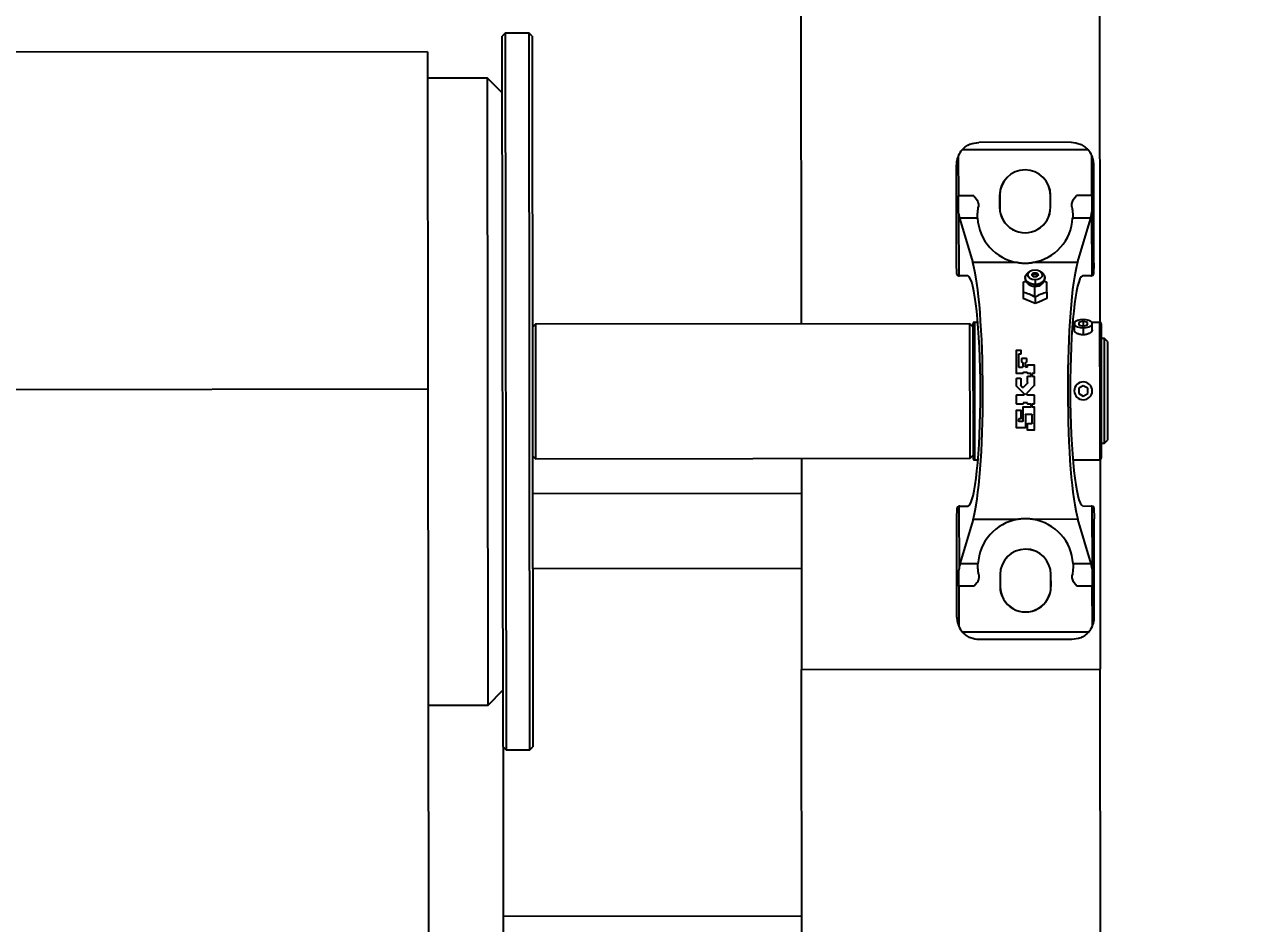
# Model space of a CAD drawing. Header units: feet. Extents: x -99009 to 3252343, y -11094690 to 9035152.
# Drawn here: x 2515869.7 to 2516280.2, y -1991424.1 to -1991123 of the extents above; entities that cross this region are included whole.
import ezdxf

# ---------------------------------------------------------------- set-up
doc = ezdxf.new("R2010")
doc.units = ezdxf.units.FT
doc.header["$PDSIZE"] = -1
for name, color, linetype in [('1', 1, 'Continuous'), ('JOB', 4, 'Continuous'), ('K-LINE', 7, 'Continuous')]:
    doc.layers.add(name, color=color, linetype=linetype)
doc.styles.get("Standard").update_dxf_attribs({"font": 'GOTHICB.TTF'})
doc.dimstyles.new('LGB VVP', dxfattribs={"dimtxt": 3, "dimasz": 3, "dimexe": 1, "dimexo": 1, "dimgap": 1, "dimtad": 1, "dimtoh": 1, "dimdec": 4, "dimzin": 12, "dimdsep": 46, "dimtxsty": 'Standard', "dimcen": 0, "dimclrd": 2, "dimclre": 1, "dimclrt": 3, "dimadec": 0, "dimazin": 3, "dimtfac": 1, "dimtdec": 4, "dimtofl": 0, "dimtmove": 0, "dimatfit": 3, "dimfxl": 1, "dimtolj": 1, "dimtzin": 0, "dimlwd": 13, "dimlwe": 13, "dimarcsym": 0})

# ---------------------------------------------------------------- blocks, each defined once
blk = doc.blocks.new('furnace')
at = {"layer": 'K-LINE', "color": 7, "linetype": 'Continuous', "lineweight": 25}
for p, q in [((120390.96, 49906.69), (120389.96, 49905.69)), ((120390.96, 49906.69), (120423.96, 49906.69)), ((120424.96, 49905.69), (120423.96, 49906.69)), ((120250.71, 49904.19), (120384.42, 49904.19)), ((120364.65, 49902.19), (120331.71, 49902.19)), ((120364.65, 49902.19), (120368.37, 49902.09)), ((120384.41, 49901.37), (120384.41, 49904.09)), ((120384.41, 49904.09), (120414.59, 49904.09)), ((120389.96, 49905.69), (120389.96, 49904.59)), ((120424.96, 49905.69), (120389.96, 49905.69)), ((120414.43, 49904.59), (120430.01, 49904.59)), ((120414.59, 49904.09), (120430.51, 49904.09)), ((120424.96, 49904.59), (120424.96, 49905.69)), ((120430.5, 49904.19), (120500.71, 49904.19)), ((120430.51, 49895.09), (120430.51, 49904.09)), ((120446.56, 49902.09), (120450.27, 49902.19)), ((120483.21, 49902.19), (120450.27, 49902.19)), ((121600.71, 49904.19), (120500.71, 49904.19)), ((120500.71, 49804.19), (120500.71, 49904.19)), ((120326.71, 49900.28), (120326.71, 49858.1)), ((120342.08, 49901.55), (120328.67, 49901.55)), ((120342.08, 49901.55), (120342.08, 49896.41)), ((120347.93, 49901.46), (120368.88, 49901.46)), ((120364.45, 49896.74), (120349.58, 49901.16)), ((120349.58, 49901.16), (120349.58, 49895.11)), ((120368.91, 49901.19), (120368.91, 49898.35)), ((120368.91, 49898.35), (120368.94, 49898.35)), ((120384.54, 49900.09), (120384.13, 49898.59)), ((120384.13, 49898.59), (120384.54, 49897.09)), ((120384.13, 49898.59), (120385.76, 49898.59)), ((120385.35, 49900.09), (120384.54, 49900.09)), ((120387.11, 49901.59), (120384.95, 49901.59)), ((120385.76, 49898.59), (120385.35, 49900.09)), ((120385.35, 49897.09), (120385.76, 49898.59)), ((120386.36, 49898.59), (120388.69, 49898.59)), ((120406.6, 49900.09), (120405.73, 49898.59)), ((120405.73, 49898.59), (120406.6, 49897.09)), ((120408.33, 49900.09), (120406.6, 49900.09)), ((120409.19, 49898.59), (120408.33, 49900.09)), ((120408.33, 49897.09), (120409.19, 49898.59)), ((120445.98, 49898.35), (120446.01, 49898.35)), ((120446.01, 49898.35), (120446.01, 49901.19)), ((120446.05, 49901.46), (120467, 49901.46)), ((120465.35, 49901.16), (120450.47, 49896.74)), ((120465.35, 49901.16), (120465.35, 49895.11)), ((120472.85, 49901.55), (120472.85, 49896.41)), ((120486.26, 49901.55), (120472.85, 49901.55)), ((120488.21, 49900.28), (120488.21, 49858.1)), ((120324.21, 49894.69), (120324.21, 49863.69)), ((120343.19, 49895.5), (120342.08, 49896.41)), ((120364.45, 49896.74), (120364.45, 49881.78)), ((120384.41, 49895.09), (120384.41, 49895.82)), ((120384.54, 49897.09), (120385.35, 49897.09)), ((120384.95, 49895.59), (120387.11, 49895.59)), ((120406.6, 49897.09), (120408.33, 49897.09)), ((120450.47, 49896.74), (120450.47, 49881.78)), ((120472.85, 49896.41), (120471.73, 49895.5)), ((120490.71, 49894.69), (120490.71, 49863.69)), ((120345.96, 49887.72), (120341.96, 49887.72)), ((120341.96, 49887.72), (120341.96, 49887.69)), ((120345.96, 49887.69), (120341.96, 49887.69)), ((120345.96, 49887.72), (120345.96, 49887.69)), ((120371.12, 49886.45), (120370.7, 49885.56)), ((120374.37, 49886.46), (120376.54, 49886.46)), ((120376.54, 49886.46), (120377.68, 49883.75)), ((120472.96, 49887.72), (120468.96, 49887.72)), ((120468.96, 49887.72), (120468.96, 49887.69)), ((120472.96, 49887.69), (120468.96, 49887.69)), ((120472.96, 49887.72), (120472.96, 49887.69)), ((120367.84, 49884.84), (120367.38, 49884.21)), ((120367.86, 49882.49), (120368.04, 49882.49)), ((120368.75, 49883.38), (120368.96, 49883.33)), ((120368.96, 49881.66), (120368.75, 49881.61)), ((120370.27, 49882.49), (120371.78, 49882.49)), ((120375.94, 49882.41), (120375.98, 49882.48)), ((120375.99, 49882.49), (120378.16, 49882.49)), ((120378.16, 49882.49), (120376.54, 49878.52)), ((120377.68, 49883.75), (120378.16, 49882.49)), ((120398.69, 49880.11), (120398.69, 49882.1)), ((120398.79, 49882.19), (120401.45, 49882.19)), ((120401.61, 49882.02), (120401.61, 49881.34)), ((120401.61, 49881.34), (120402.46, 49881.34)), ((120402.46, 49881.1), (120401.61, 49881.1)), ((120401.61, 49881.1), (120401.61, 49880.11)), ((120402.46, 49881.34), (120402.46, 49881.88)), ((120402.46, 49880.25), (120402.46, 49881.1)), ((120402.76, 49882.19), (120405.56, 49882.19)), ((120405.78, 49882.1), (120408.22, 49879.66)), ((120408.75, 49879.88), (120408.75, 49881.88)), ((120409.05, 49882.19), (120411.58, 49882.19)), ((120411.89, 49881.88), (120411.89, 49881.34)), ((120411.89, 49881.34), (120412.73, 49881.34)), ((120412.73, 49881.1), (120411.89, 49881.1)), ((120411.89, 49881.1), (120411.89, 49880.13)), ((120412.73, 49881.34), (120412.73, 49882.09)), ((120412.73, 49878.54), (120412.73, 49881.1)), ((120412.83, 49882.19), (120420.5, 49882.19)), ((120415.35, 49881.34), (120415.35, 49879.29)), ((120418.25, 49881.44), (120415.45, 49881.44)), ((120418.35, 49880.04), (120418.35, 49881.34)), ((120420.6, 49882.09), (120420.6, 49880.04)), ((120367.38, 49880.78), (120367.84, 49880.15)), ((120370.66, 49879.45), (120371.12, 49878.54)), ((120374.37, 49878.52), (120376.54, 49878.52)), ((120393.76, 49876.29), (120393.76, 49877.6)), ((120393.85, 49877.7), (120395, 49877.7)), ((120395.1, 49877.6), (120395.1, 49877.04)), ((120396.45, 49878.24), (120396.45, 49879.4)), ((120396.61, 49879.57), (120397.78, 49879.57)), ((120397.78, 49878.07), (120396.61, 49878.07)), ((120397.94, 49879.4), (120397.94, 49879.36)), ((120397.94, 49878.28), (120397.94, 49878.24)), ((120398.11, 49879.19), (120399.27, 49879.19)), ((120399.27, 49878.45), (120398.11, 49878.45)), ((120399.35, 49879.94), (120398.86, 49879.94)), ((120399.44, 49879.36), (120399.44, 49879.85)), ((120399.44, 49877.04), (120399.44, 49878.28)), ((120401.24, 49879.78), (120401.24, 49878.61)), ((120401.45, 49879.94), (120401.4, 49879.94)), ((120401.4, 49878.45), (120401.45, 49878.45)), ((120401.61, 49878.28), (120401.61, 49876.29)), ((120404.64, 49879.94), (120402.76, 49879.94)), ((120403.2, 49876.51), (120403.2, 49877.39)), ((120403.51, 49877.7), (120405.56, 49877.7)), ((120406.18, 49878.62), (120405.02, 49879.79)), ((120405.78, 49877.79), (120406.18, 49878.19)), ((120408.43, 49878.84), (120405.95, 49876.36)), ((120408.75, 49876.51), (120408.75, 49878.72)), ((120411.71, 49879.94), (120411.44, 49879.94)), ((120411.44, 49879.94), (120411.44, 49878.45)), ((120411.44, 49878.45), (120411.71, 49878.45)), ((120411.89, 49878.26), (120411.89, 49876.51)), ((120417.5, 49878.45), (120412.83, 49878.45)), ((120413.86, 49876.3), (120413.86, 49877.6)), ((120413.95, 49877.7), (120416.76, 49877.7)), ((120415.45, 49879.19), (120419.75, 49879.19)), ((120416.85, 49877.6), (120416.85, 49877.04)), ((120417.6, 49877.04), (120417.6, 49878.35)), ((120420.5, 49879.94), (120418.45, 49879.94)), ((120419.85, 49879.1), (120419.85, 49876.3)), ((120364.45, 49876.61), (120364.45, 49861.65)), ((120401.52, 49876.2), (120393.85, 49876.2)), ((120395.19, 49876.95), (120399.35, 49876.95)), ((120405.56, 49876.2), (120403.51, 49876.2)), ((120411.58, 49876.2), (120409.05, 49876.2)), ((120419.75, 49876.2), (120413.95, 49876.2)), ((120416.95, 49876.95), (120417.5, 49876.95)), ((120450.47, 49876.61), (120450.47, 49861.65)), ((120341.96, 49870.67), (120341.96, 49870.69)), ((120341.96, 49870.69), (120345.96, 49870.69)), ((120341.96, 49870.67), (120345.96, 49870.67)), ((120345.96, 49870.67), (120345.96, 49870.69)), ((120468.96, 49870.67), (120468.96, 49870.69)), ((120468.96, 49870.69), (120472.96, 49870.69)), ((120468.96, 49870.67), (120472.96, 49870.67)), ((120472.96, 49870.67), (120472.96, 49870.69)), ((120342.08, 49861.98), (120343.19, 49862.89)), ((120342.08, 49861.98), (120342.08, 49856.84)), ((120349.58, 49863.28), (120349.58, 49857.23)), ((120349.58, 49857.23), (120364.45, 49861.65)), ((120384.41, 49862.19), (120384.41, 49863.3)), ((120384.41, 49862.19), (120414.59, 49862.19)), ((120385.96, 49861.69), (120384.96, 49860.69)), ((120384.96, 49860.69), (120384.96, 49715.19)), ((120429.96, 49860.69), (120384.96, 49860.69)), ((120385.96, 49861.69), (120428.96, 49861.69)), ((120414.59, 49862.19), (120430.51, 49862.19)), ((120429.96, 49860.69), (120428.96, 49861.69)), ((120429.96, 49715.19), (120429.96, 49860.69)), ((120430.51, 49862.19), (120430.51, 49863.3)), ((120450.47, 49861.65), (120465.35, 49857.23)), ((120465.35, 49863.28), (120465.35, 49857.23)), ((120471.73, 49862.89), (120472.85, 49861.98)), ((120472.85, 49861.98), (120472.85, 49856.84)), ((120328.67, 49856.84), (120342.08, 49856.84)), ((120347.93, 49856.93), (120368.88, 49856.93)), ((120368.94, 49860.04), (120368.91, 49860.04)), ((120368.91, 49860.04), (120368.91, 49857.19)), ((120446.01, 49860.04), (120445.98, 49860.04)), ((120446.01, 49857.19), (120446.01, 49860.04)), ((120446.05, 49856.93), (120467, 49856.93)), ((120472.85, 49856.84), (120486.26, 49856.84)), ((120364.65, 49856.19), (120331.71, 49856.19)), ((120368.37, 49856.3), (120364.65, 49856.19)), ((120450.27, 49856.19), (120446.56, 49856.3)), ((120483.21, 49856.19), (120450.27, 49856.19)), ((120250.71, 49804.19), (120384.96, 49804.19)), ((120429.96, 49804.19), (120500.71, 49804.19)), ((120441.71, 49804.19), (120441.71, 49714.19)), ((120466.71, 49714.19), (120466.71, 49804.19)), ((121600.71, 49804.19), (120500.71, 49804.19)), ((120583.21, 49804.19), (120583.21, 49704.19)), ((120288.46, 49714.19), (120287.46, 49713.19)), ((120287.46, 49713.19), (120287.46, 49705.19)), ((120527.46, 49713.19), (120287.46, 49713.19)), ((120288.46, 49714.19), (120526.46, 49714.19)), ((120384.96, 49715.19), (120385.96, 49714.19)), ((120384.96, 49715.19), (120429.96, 49715.19)), ((120428.96, 49714.19), (120429.96, 49715.19)), ((120527.46, 49713.19), (120526.46, 49714.19)), ((120527.46, 49705.19), (120527.46, 49713.19)), ((120287.46, 49705.19), (120288.46, 49704.19)), ((120287.46, 49705.19), (120527.46, 49705.19)), ((120526.46, 49704.19), (120527.46, 49705.19)), ((120526.46, 49704.19), (120288.46, 49704.19)), ((120307.46, 49704.19), (120302.46, 49699.19)), ((120512.46, 49699.19), (120507.46, 49704.19)), ((120526.46, 49704.19), (120565.14, 49704.19)), ((120565.14, 49704.19), (120600.71, 49704.19)), ((120302.46, 49699.19), (120302.46, 49679.19)), ((120512.46, 49699.19), (120302.46, 49699.19)), ((120512.46, 49679.19), (120512.46, 49699.19)), ((120293.65, 49679.19), (120293.65, 48879.19)), ((120293.65, 49679.19), (120406.65, 49679.19)), ((120406.65, 49679.19), (120406.65, 48879.19)), ((120406.65, 49679.19), (121600.71, 49679.19))]:
    blk.add_line(p, q, dxfattribs=at)
at = {"layer": 'K-LINE', "color": 7, "linetype": 'Continuous', "lineweight": 25, "flags": 128}
for points in [[(120414.43, 49904.59), (120414.46, 49904.59), (120414.49, 49904.56), (120414.52, 49904.51), (120414.54, 49904.45), (120414.56, 49904.37), (120414.57, 49904.29), (120414.58, 49904.19), (120414.59, 49904.09)], [(120386.36, 49898.59), (120386.27, 49899.62), (120386.03, 49900.52), (120385.65, 49901.19), (120385.19, 49901.55), (120384.7, 49901.55), (120384.24, 49901.19), (120383.87, 49900.52), (120383.62, 49899.62), (120383.54, 49898.59)], [(120383.54, 49898.59), (120383.62, 49897.57), (120383.87, 49896.67), (120384.24, 49896), (120384.7, 49895.64), (120385.19, 49895.64), (120385.65, 49896), (120386.03, 49896.67), (120386.27, 49897.57), (120386.36, 49898.59)], [(120368.75, 49885.62), (120369.42, 49885.79), (120370.22, 49885.63)], [(120370.22, 49885.63), (120370.94, 49885.1), (120371.48, 49884.24), (120371.78, 49883.18), (120371.81, 49882.04), (120371.56, 49880.94), (120371.06, 49880.04), (120370.37, 49879.43), (120369.58, 49879.2), (120368.78, 49879.36)], [(120366.87, 49882.49), (120367, 49883.41), (120367.37, 49884.19), (120367.92, 49884.71), (120368.57, 49884.89), (120369.22, 49884.71), (120369.77, 49884.19), (120370.14, 49883.41), (120370.27, 49882.49)], [(120370.27, 49882.49), (120370.14, 49881.58), (120369.77, 49880.8), (120369.22, 49880.28), (120368.57, 49880.09), (120367.92, 49880.28), (120367.37, 49880.8), (120367, 49881.58), (120366.87, 49882.49)], [(120367.86, 49882.49), (120367.92, 49882.88), (120368.07, 49883.2), (120368.3, 49883.42), (120368.57, 49883.49), (120368.84, 49883.42), (120369.07, 49883.2), (120369.23, 49882.88), (120369.28, 49882.49)], [(120369.28, 49882.49), (120369.23, 49882.11), (120369.07, 49881.79), (120368.84, 49881.57), (120368.57, 49881.49), (120368.3, 49881.57), (120368.07, 49881.79), (120367.92, 49882.11), (120367.86, 49882.49)], [(120371.78, 49882.49), (120371.72, 49881.73), (120371.53, 49881), (120371.23, 49880.36), (120370.83, 49879.84), (120370.35, 49879.46), (120369.83, 49879.25), (120369.28, 49879.22), (120368.75, 49879.37)], [(120414.59, 49862.19), (120414.58, 49862.1), (120414.57, 49862), (120414.56, 49861.92), (120414.54, 49861.84), (120414.52, 49861.78), (120414.49, 49861.73), (120414.46, 49861.7), (120414.43, 49861.69)]]:
    blk.add_lwpolyline(points, dxfattribs=at)
at = {"layer": 'K-LINE', "color": 7, "linetype": 'Continuous', "lineweight": 25}
for centre, radius, start, end in [((120367.91, 49901.19), 1, 15.3828, 63.0739), ((120384.91, 49904.09), 0.5, 90, 180), ((120430.01, 49904.09), 0.5, 0, 90), ((120447.01, 49901.19), 1, 116.9261, 164.6172), ((120331.71, 49894.69), 7.5, 113.9554, 131.8103), ((120367.91, 49901.19), 1, 0, 15.3828), ((120407.46, 49898.59), 3, 0, 180), ((120407.46, 49898.59), 3, 180, 0), ((120447.01, 49901.19), 1, 164.6172, 180), ((120483.21, 49894.69), 7.5, 48.1897, 66.0446), ((120348.72, 49879.19), 15.94, 9.3355, 86.9287), ((120466.2, 49879.19), 15.94, 93.0713, 170.6645), ((120341.96, 49879.19), 8.52, 90, 270), ((120341.96, 49879.19), 8.5, 90, 270), ((120345.96, 49879.19), 8.52, 270, 90), ((120345.96, 49879.19), 8.5, 270, 90), ((120369.46, 49883.86), 1.9, 67.7665, 148.9936), ((120370.23, 49885.56), 0.0772, 96.7277, 129.3959), ((120368.42, 49882.74), 3.37, 355.8136, 58.5695), ((120370.31, 49884.67), 0.965, 65.6276, 95.512), ((120373.15, 49883.98), 3.2, 129.0774, 129.3857), ((120372.34, 49883.98), 3.2, 50.6143, 50.9226), ((120468.96, 49879.19), 8.52, 90, 270), ((120468.96, 49879.19), 8.5, 90, 270), ((120472.96, 49879.19), 8.52, 270, 90), ((120472.96, 49879.19), 8.5, 270, 90), ((120368.96, 49882.61), 0.929, 109.0418, 187.0621), ((120368.96, 49882.38), 0.929, 172.9379, 250.9582), ((120369.21, 49882.49), 1.1, 146.6858, 180), ((120369.21, 49882.49), 1.1, 180, 213.3142), ((120368.8, 49882.79), 0.595, 94.6728, 148.6176), ((120368.8, 49882.2), 0.595, 211.3824, 265.3272), ((120369.72, 49882.53), 1.29, 138.8237, 181.7239), ((120369.72, 49882.46), 1.29, 178.2761, 221.1763), ((120368.87, 49882.6), 3.56, 357.3134, 43.1854), ((120369.04, 49882.32), 3.39, 315.8107, 2.0469), ((120373.28, 49767.63), 114.81, 88.6709, 90.4248), ((120369.51, 49882.49), 6.47, 359.9037, 0.0963), ((120369.77, 49881.49), 2.35, 214.6829, 244.1097), ((120368.78, 49879.4), 0.0465, 219.1055, 265.1103), ((120373.15, 49881.01), 3.2, 230.6143, 230.9226), ((120372.34, 49881.01), 3.2, 309.0774, 309.3857), ((120348.72, 49879.19), 15.94, 273.0713, 350.6645), ((120466.2, 49879.19), 15.94, 189.3355, 266.9287), ((120384.91, 49862.19), 0.5, 180, 270), ((120430.01, 49862.19), 0.5, 270, 0), ((120331.71, 49863.69), 7.5, 228.1897, 246.0446), ((120367.91, 49857.19), 1, 296.9261, 344.6172), ((120367.91, 49857.19), 1, 344.6172, 0), ((120447.01, 49857.19), 1, 180, 195.3828), ((120447.01, 49857.19), 1, 195.3828, 243.0739), ((120483.21, 49863.69), 7.5, 293.9554, 311.8103)]:
    blk.add_arc(centre, radius, start, end, dxfattribs=at)
for centre, major_axis, start_param, end_param in [((120342.08, 49900.85), (-8, 0), 3.498272, 3.89277), ((120407.46, 49898.51), (-38.55, 0), 0.03892, 1.570796), ((120407.46, 49898.51), (-38.55, 0), 1.570796, 3.102672), ((120472.85, 49900.85), (-8, 0), 5.532008, 5.926506), ((120407.46, 49898.51), (-45.9, 0), 0.35668, 2.784913), ((120407.46, 49859.88), (-45.9, 0), 3.498272, 5.926506), ((120407.46, 49859.88), (-38.55, 0), 4.712389, 6.244265), ((120407.46, 49859.88), (-38.55, 0), 3.180513, 4.712389), ((120342.08, 49857.54), (-8, 0), 2.390415, 2.784913), ((120472.85, 49857.54), (-8, 0), 0.35668, 0.751178)]:
    blk.add_ellipse(centre, major_axis=major_axis, ratio=0.110931, start_param=start_param, end_param=end_param, dxfattribs=at)
for points, knots in [([(120331.71, 49902.19), (120331.68, 49902.19), (120331.61, 49902.19), (120331.46, 49902.19), (120331.18, 49902.18), (120330.86, 49902.15), (120330.48, 49902.1), (120330.05, 49902.01), (120329.59, 49901.89), (120329.1, 49901.73), (120328.82, 49901.61), (120328.67, 49901.55)], [0, 0, 0, 0, 0.005217, 0.011098, 0.02652, 0.077052, 0.156855, 0.266721, 0.459814, 0.704968, 1, 1, 1, 1]), ([(120385.02, 49904.59), (120385.01, 49904.59), (120384.98, 49904.59), (120385.9, 49904.59), (120387.65, 49904.59), (120390.21, 49904.59), (120393.41, 49904.59), (120397.16, 49904.59), (120401.3, 49904.59), (120405.68, 49904.59), (120410.14, 49904.59), (120413, 49904.59), (120414.43, 49904.59)], [0, 0, 0, 0, 0.0625151, 0.1666801, 0.2708451, 0.3750101, 0.479175, 0.58334, 0.687505, 0.79167, 0.895835, 1, 1, 1, 1]), ([(120387.11, 49901.59), (120387.11, 49901.59), (120387.28, 49901.67), (120387.69, 49901.4), (120388.21, 49900.78), (120388.61, 49899.77), (120388.67, 49898.99), (120388.69, 49898.59)], [0, 0, 0, 0, 0.000108, 0.250113, 0.500025, 0.749972, 1, 1, 1, 1]), ([(120486.26, 49901.55), (120486.1, 49901.61), (120485.82, 49901.73), (120485.34, 49901.89), (120484.87, 49902.01), (120484.44, 49902.1), (120484.07, 49902.15), (120483.75, 49902.18), (120483.46, 49902.19), (120483.32, 49902.19), (120483.25, 49902.19), (120483.21, 49902.19)], [0, 0, 0, 0, 0.295032, 0.540186, 0.733279, 0.843145, 0.922948, 0.97348, 0.988902, 0.994783, 1, 1, 1, 1]), ([(120324.21, 49894.69), (120324.32, 49895.68), (120324.49, 49897.17), (120325.52, 49899.06), (120326.32, 49899.88), (120326.71, 49900.28)], [0, 0, 0, 0, 0.499602, 0.750383, 1, 1, 1, 1]), ([(120342.08, 49901.55), (120342.62, 49901.55), (120343.71, 49901.55), (120345.29, 49901.53), (120346.74, 49901.5), (120347.54, 49901.47), (120347.93, 49901.46)], [0, 0, 0, 0, 0.24733, 0.499957, 0.752606, 1, 1, 1, 1]), ([(120388.69, 49898.59), (120388.67, 49898.2), (120388.61, 49897.41), (120388.22, 49896.42), (120387.68, 49895.73), (120387.3, 49895.64), (120387.11, 49895.59)], [0, 0, 0, 0, 0.250093, 0.500198, 0.750267, 1, 1, 1, 1]), ([(120467, 49901.46), (120467.39, 49901.47), (120468.18, 49901.5), (120469.64, 49901.53), (120471.21, 49901.55), (120472.3, 49901.55), (120472.85, 49901.55)], [0, 0, 0, 0, 0.2473935, 0.5000434, 0.7526702, 1, 1, 1, 1]), ([(120488.21, 49900.28), (120488.61, 49899.88), (120489.4, 49899.06), (120490.44, 49897.17), (120490.6, 49895.68), (120490.71, 49894.69)], [0, 0, 0, 0, 0.249617, 0.500398, 1, 1, 1, 1]), ([(120345.87, 49894.88), (120345.65, 49894.85), (120345.2, 49894.79), (120344.5, 49894.88), (120343.81, 49895.1), (120343.4, 49895.36), (120343.19, 49895.5)], [0, 0, 0, 0, 0.2502384, 0.5000495, 0.7507559, 1, 1, 1, 1]), ([(120345.87, 49894.88), (120346.68, 49894.98), (120348.3, 49895.19), (120349.15, 49895.14), (120349.58, 49895.11)], [0, 0, 0, 0, 0.50002, 1, 1, 1, 1]), ([(120465.35, 49895.11), (120465.78, 49895.14), (120466.63, 49895.19), (120468.25, 49894.98), (120469.06, 49894.88)], [0, 0, 0, 0, 0.500132, 1, 1, 1, 1]), ([(120471.73, 49895.5), (120471.53, 49895.36), (120471.11, 49895.09), (120470.42, 49894.88), (120469.72, 49894.79), (120469.28, 49894.85), (120469.06, 49894.88)], [0, 0, 0, 0, 0.250339, 0.500211, 0.750488, 1, 1, 1, 1]), ([(120370.71, 49885.55), (120370.42, 49885.67), (120369.97, 49885.84), (120369.51, 49885.77), (120369.34, 49885.75)], [0, 0, 0, 0, 0.65087, 1, 1, 1, 1]), ([(120371.46, 49885), (120371.36, 49885.11), (120371.14, 49885.34), (120370.86, 49885.48), (120370.71, 49885.55)], [0, 0, 0, 0, 0.477591, 1, 1, 1, 1]), ([(120371.12, 49886.45), (120371.12, 49886.46), (120371.12, 49886.46), (120371.13, 49886.46), (120371.13, 49886.46), (120371.13, 49886.46)], [0, 0, 0, 0, 0.500618, 0.750772, 1, 1, 1, 1]), ([(120374.36, 49886.46), (120373.72, 49886.46), (120372.45, 49886.46), (120371.57, 49886.46), (120371.13, 49886.46)], [0, 0, 0, 0, 0.5, 1, 1, 1, 1]), ([(120371.13, 49886.46), (120371.13, 49886.46), (120371.13, 49886.46), (120371.13, 49886.46), (120371.13, 49886.46), (120371.13, 49886.46)], [0, 0, 0, 0, 0.249454, 0.49964, 1, 1, 1, 1]), ([(120374.36, 49886.46), (120374.36, 49886.46), (120374.36, 49886.46), (120374.37, 49886.46), (120374.37, 49886.46), (120374.37, 49886.46)], [0, 0, 0, 0, 0.500393, 0.750034, 1, 1, 1, 1]), ([(120374.37, 49886.46), (120374.37, 49886.46), (120374.37, 49886.46), (120374.37, 49886.46), (120374.37, 49886.46), (120374.37, 49886.45)], [0, 0, 0, 0, 0.2501315, 0.5001541, 1, 1, 1, 1]), ([(120375.98, 49882.51), (120375.62, 49883.16), (120374.88, 49884.48), (120374.54, 49885.8), (120374.37, 49886.45)], [0, 0, 0, 0, 0.499953, 1, 1, 1, 1]), ([(120364.45, 49876.61), (120364.51, 49877.02), (120364.63, 49877.85), (120364.68, 49879.2), (120364.63, 49880.54), (120364.51, 49881.37), (120364.45, 49881.78)], [0, 0, 0, 0, 0.250311, 0.500349, 0.750582, 1, 1, 1, 1]), ([(120374.37, 49878.54), (120374.54, 49879.18), (120374.87, 49880.47), (120375.59, 49881.76), (120375.94, 49882.41)], [0, 0, 0, 0, 0.500077, 1, 1, 1, 1]), ([(120375.98, 49882.51), (120375.98, 49882.5), (120375.99, 49882.5), (120375.99, 49882.5), (120375.99, 49882.5), (120375.99, 49882.49)], [0, 0, 0, 0, 0.500618, 0.750772, 1, 1, 1, 1]), ([(120375.99, 49882.49), (120375.99, 49882.49), (120375.99, 49882.49), (120375.99, 49882.49), (120375.98, 49882.49), (120375.98, 49882.48)], [0, 0, 0, 0, 0.250131, 0.500154, 1, 1, 1, 1]), ([(120398.69, 49882.1), (120398.69, 49882.1), (120398.69, 49882.11), (120398.7, 49882.14), (120398.72, 49882.16), (120398.75, 49882.19), (120398.77, 49882.19), (120398.79, 49882.19)], [0, 0, 0, 0, 0.125541, 0.250894, 0.500668, 0.750538, 1, 1, 1, 1]), ([(120401.45, 49882.19), (120401.47, 49882.19), (120401.51, 49882.18), (120401.57, 49882.14), (120401.61, 49882.09), (120401.61, 49882.05), (120401.61, 49882.02)], [0, 0, 0, 0, 0.250028, 0.500148, 0.750304, 1, 1, 1, 1]), ([(120402.46, 49881.88), (120402.46, 49881.92), (120402.47, 49882), (120402.54, 49882.11), (120402.64, 49882.18), (120402.72, 49882.19), (120402.76, 49882.19)], [0, 0, 0, 0, 0.249983, 0.500088, 0.750262, 1, 1, 1, 1]), ([(120405.56, 49882.19), (120405.61, 49882.19), (120405.69, 49882.18), (120405.75, 49882.13), (120405.78, 49882.1)], [0, 0, 0, 0, 0.50011, 1, 1, 1, 1]), ([(120408.75, 49881.88), (120408.75, 49881.92), (120408.76, 49882), (120408.83, 49882.11), (120408.93, 49882.18), (120409.01, 49882.19), (120409.05, 49882.19)], [0, 0, 0, 0, 0.25, 0.500111, 0.750278, 1, 1, 1, 1]), ([(120411.58, 49882.19), (120411.62, 49882.19), (120411.7, 49882.18), (120411.81, 49882.11), (120411.88, 49882), (120411.89, 49881.92), (120411.89, 49881.88)], [0, 0, 0, 0, 0.250015, 0.50013, 0.750292, 1, 1, 1, 1]), ([(120412.73, 49882.09), (120412.74, 49882.11), (120412.74, 49882.13), (120412.76, 49882.16), (120412.79, 49882.19), (120412.82, 49882.19), (120412.83, 49882.19)], [0, 0, 0, 0, 0.24998, 0.500084, 0.750258, 1, 1, 1, 1]), ([(120415.35, 49881.34), (120415.36, 49881.35), (120415.36, 49881.36), (120415.36, 49881.39), (120415.38, 49881.41), (120415.41, 49881.44), (120415.44, 49881.44), (120415.45, 49881.44)], [0, 0, 0, 0, 0.125543, 0.250896, 0.500676, 0.75054, 1, 1, 1, 1]), ([(120418.25, 49881.44), (120418.27, 49881.44), (120418.29, 49881.44), (120418.32, 49881.42), (120418.34, 49881.39), (120418.35, 49881.36), (120418.35, 49881.35), (120418.35, 49881.34)], [0, 0, 0, 0, 0.249769, 0.499586, 0.74938, 0.874931, 1, 1, 1, 1]), ([(120420.5, 49882.19), (120420.51, 49882.19), (120420.54, 49882.19), (120420.56, 49882.17), (120420.58, 49882.15), (120420.59, 49882.13), (120420.6, 49882.11), (120420.6, 49882.1), (120420.6, 49882.09)], [0, 0, 0, 0, 0.249474, 0.498979, 0.624546, 0.749697, 0.875144, 1, 1, 1, 1]), ([(120450.47, 49881.78), (120450.41, 49881.37), (120450.3, 49880.54), (120450.25, 49879.19), (120450.3, 49877.85), (120450.42, 49877.02), (120450.47, 49876.61)], [0, 0, 0, 0, 0.250311, 0.500349, 0.750582, 1, 1, 1, 1]), ([(120369.33, 49879.21), (120369.34, 49879.2), (120369.65, 49879.12), (120370.28, 49879.25), (120371.01, 49879.53), (120371.34, 49879.86), (120371.46, 49879.98)], [0, 0, 0, 0, 0.007438, 0.407014, 0.779099, 1, 1, 1, 1]), ([(120371.13, 49878.52), (120371.13, 49878.53), (120371.13, 49878.53), (120371.12, 49878.53), (120371.12, 49878.53), (120371.12, 49878.54)], [0, 0, 0, 0, 0.2501315, 0.5001541, 1, 1, 1, 1]), ([(120371.13, 49878.52), (120371.57, 49878.52), (120372.45, 49878.52), (120373.72, 49878.52), (120374.36, 49878.52)], [0, 0, 0, 0, 0.5, 1, 1, 1, 1]), ([(120371.13, 49878.52), (120371.13, 49878.52), (120371.13, 49878.52), (120371.13, 49878.52), (120371.13, 49878.52), (120371.13, 49878.52)], [0, 0, 0, 0, 0.5005255, 0.7509965, 1, 1, 1, 1]), ([(120374.37, 49878.52), (120374.37, 49878.52), (120374.37, 49878.52), (120374.36, 49878.52), (120374.36, 49878.52), (120374.36, 49878.52)], [0, 0, 0, 0, 0.249448, 0.498992, 1, 1, 1, 1]), ([(120374.37, 49878.54), (120374.37, 49878.53), (120374.37, 49878.53), (120374.37, 49878.53), (120374.37, 49878.53), (120374.37, 49878.52)], [0, 0, 0, 0, 0.500618, 0.750772, 1, 1, 1, 1]), ([(120393.76, 49877.6), (120393.76, 49877.61), (120393.76, 49877.62), (120393.76, 49877.64), (120393.77, 49877.66), (120393.79, 49877.68), (120393.81, 49877.69), (120393.84, 49877.7), (120393.85, 49877.7)], [0, 0, 0, 0, 0.1253766, 0.250551, 0.3760273, 0.5012203, 0.7507722, 1, 1, 1, 1]), ([(120395, 49877.7), (120395.02, 49877.7), (120395.04, 49877.69), (120395.07, 49877.68), (120395.08, 49877.66), (120395.09, 49877.64), (120395.1, 49877.62), (120395.1, 49877.61), (120395.1, 49877.6)], [0, 0, 0, 0, 0.249468, 0.498973, 0.624536, 0.749697, 0.875129, 1, 1, 1, 1]), ([(120395.19, 49876.95), (120395.18, 49876.95), (120395.16, 49876.95), (120395.13, 49876.97), (120395.11, 49876.99), (120395.1, 49877.01), (120395.1, 49877.02), (120395.1, 49877.04), (120395.1, 49877.04)], [0, 0, 0, 0, 0.249472, 0.498977, 0.624541, 0.749696, 0.875123, 1, 1, 1, 1]), ([(120396.45, 49879.4), (120396.45, 49879.41), (120396.45, 49879.44), (120396.46, 49879.48), (120396.49, 49879.52), (120396.55, 49879.56), (120396.59, 49879.57), (120396.61, 49879.57)], [0, 0, 0, 0, 0.125539, 0.250884, 0.500638, 0.750509, 1, 1, 1, 1]), ([(120396.61, 49878.07), (120396.59, 49878.07), (120396.55, 49878.08), (120396.49, 49878.12), (120396.46, 49878.16), (120396.45, 49878.21), (120396.45, 49878.23), (120396.45, 49878.24)], [0, 0, 0, 0, 0.249763, 0.499579, 0.749382, 0.874939, 1, 1, 1, 1]), ([(120397.78, 49879.57), (120397.8, 49879.57), (120397.84, 49879.56), (120397.9, 49879.52), (120397.93, 49879.48), (120397.94, 49879.44), (120397.94, 49879.41), (120397.94, 49879.4)], [0, 0, 0, 0, 0.249751, 0.499566, 0.749383, 0.874908, 1, 1, 1, 1]), ([(120397.94, 49878.24), (120397.94, 49878.23), (120397.94, 49878.21), (120397.93, 49878.16), (120397.9, 49878.12), (120397.84, 49878.08), (120397.8, 49878.07), (120397.78, 49878.07)], [0, 0, 0, 0, 0.12554, 0.250891, 0.500658, 0.750526, 1, 1, 1, 1]), ([(120398.11, 49879.19), (120398.09, 49879.2), (120398.05, 49879.2), (120397.99, 49879.24), (120397.96, 49879.29), (120397.95, 49879.33), (120397.94, 49879.35), (120397.94, 49879.36)], [0, 0, 0, 0, 0.249755, 0.499569, 0.749379, 0.8749, 1, 1, 1, 1]), ([(120397.94, 49878.28), (120397.94, 49878.29), (120397.95, 49878.31), (120397.96, 49878.35), (120397.99, 49878.4), (120398.05, 49878.44), (120398.09, 49878.44), (120398.11, 49878.45)], [0, 0, 0, 0, 0.125542, 0.25089, 0.500657, 0.750524, 1, 1, 1, 1]), ([(120398.86, 49879.94), (120398.84, 49879.95), (120398.79, 49879.95), (120398.74, 49879.99), (120398.71, 49880.03), (120398.69, 49880.08), (120398.69, 49880.1), (120398.69, 49880.11)], [0, 0, 0, 0, 0.249741, 0.499554, 0.749382, 0.87489, 1, 1, 1, 1]), ([(120399.44, 49879.36), (120399.44, 49879.35), (120399.44, 49879.33), (120399.43, 49879.29), (120399.4, 49879.24), (120399.34, 49879.2), (120399.3, 49879.2), (120399.27, 49879.19)], [0, 0, 0, 0, 0.125543, 0.250895, 0.500675, 0.750538, 1, 1, 1, 1]), ([(120399.27, 49878.45), (120399.3, 49878.44), (120399.34, 49878.44), (120399.4, 49878.4), (120399.43, 49878.35), (120399.44, 49878.31), (120399.44, 49878.29), (120399.44, 49878.28)], [0, 0, 0, 0, 0.249744, 0.499556, 0.749378, 0.874874, 1, 1, 1, 1]), ([(120399.35, 49879.94), (120399.36, 49879.94), (120399.38, 49879.94), (120399.41, 49879.92), (120399.43, 49879.89), (120399.44, 49879.87), (120399.44, 49879.86), (120399.44, 49879.85)], [0, 0, 0, 0, 0.249743, 0.499555, 0.749378, 0.874873, 1, 1, 1, 1]), ([(120399.44, 49877.04), (120399.44, 49877.04), (120399.44, 49877.02), (120399.43, 49877), (120399.41, 49876.97), (120399.38, 49876.95), (120399.36, 49876.95), (120399.35, 49876.95)], [0, 0, 0, 0, 0.125543, 0.250895, 0.500675, 0.750539, 1, 1, 1, 1]), ([(120401.24, 49879.78), (120401.24, 49879.8), (120401.25, 49879.84), (120401.28, 49879.9), (120401.34, 49879.94), (120401.38, 49879.94), (120401.4, 49879.94)], [0, 0, 0, 0, 0.24998, 0.500079, 0.75025, 1, 1, 1, 1]), ([(120401.4, 49878.45), (120401.38, 49878.45), (120401.34, 49878.45), (120401.28, 49878.49), (120401.25, 49878.55), (120401.24, 49878.59), (120401.24, 49878.61)], [0, 0, 0, 0, 0.250038, 0.500158, 0.750306, 1, 1, 1, 1]), ([(120401.61, 49880.11), (120401.61, 49880.09), (120401.61, 49880.04), (120401.57, 49879.99), (120401.51, 49879.95), (120401.47, 49879.95), (120401.45, 49879.94)], [0, 0, 0, 0, 0.249975, 0.500077, 0.750253, 1, 1, 1, 1]), ([(120401.45, 49878.45), (120401.47, 49878.44), (120401.51, 49878.44), (120401.57, 49878.4), (120401.61, 49878.35), (120401.61, 49878.3), (120401.61, 49878.28)], [0, 0, 0, 0, 0.250028, 0.500148, 0.750304, 1, 1, 1, 1]), ([(120402.76, 49879.94), (120402.72, 49879.95), (120402.64, 49879.96), (120402.54, 49880.03), (120402.47, 49880.13), (120402.46, 49880.21), (120402.46, 49880.25)], [0, 0, 0, 0, 0.250019, 0.500136, 0.750296, 1, 1, 1, 1]), ([(120403.2, 49877.39), (120403.21, 49877.43), (120403.22, 49877.51), (120403.29, 49877.61), (120403.39, 49877.68), (120403.47, 49877.69), (120403.51, 49877.7)], [0, 0, 0, 0, 0.249988, 0.500095, 0.750267, 1, 1, 1, 1]), ([(120404.64, 49879.94), (120404.71, 49879.94), (120404.85, 49879.92), (120404.96, 49879.83), (120405.02, 49879.79)], [0, 0, 0, 0, 0.500109, 1, 1, 1, 1]), ([(120405.78, 49877.79), (120405.75, 49877.76), (120405.69, 49877.71), (120405.61, 49877.7), (120405.56, 49877.7)], [0, 0, 0, 0, 0.500106, 1, 1, 1, 1]), ([(120406.18, 49878.62), (120406.21, 49878.59), (120406.26, 49878.53), (120406.28, 49878.4), (120406.26, 49878.28), (120406.21, 49878.22), (120406.18, 49878.19)], [0, 0, 0, 0, 0.2500097, 0.5001198, 0.7502785, 1, 1, 1, 1]), ([(120408.75, 49879.88), (120408.74, 49879.85), (120408.74, 49879.79), (120408.7, 49879.7), (120408.64, 49879.64), (120408.56, 49879.59), (120408.47, 49879.57), (120408.38, 49879.57), (120408.29, 49879.6), (120408.25, 49879.64), (120408.22, 49879.66)], [0, 0, 0, 0, 0.125064, 0.250076, 0.37505, 0.500006, 0.624963, 0.749942, 0.87496, 1, 1, 1, 1]), ([(120408.43, 49878.84), (120408.45, 49878.86), (120408.48, 49878.88), (120408.53, 49878.9), (120408.58, 49878.9), (120408.63, 49878.89), (120408.68, 49878.86), (120408.72, 49878.82), (120408.74, 49878.77), (120408.75, 49878.73), (120408.75, 49878.72)], [0, 0, 0, 0, 0.125064, 0.250076, 0.375051, 0.500007, 0.624965, 0.749944, 0.874962, 1, 1, 1, 1]), ([(120411.89, 49880.13), (120411.89, 49880.1), (120411.88, 49880.05), (120411.84, 49879.99), (120411.78, 49879.95), (120411.73, 49879.95), (120411.71, 49879.94)], [0, 0, 0, 0, 0.249987, 0.500093, 0.750266, 1, 1, 1, 1]), ([(120411.71, 49878.45), (120411.73, 49878.44), (120411.78, 49878.44), (120411.84, 49878.4), (120411.88, 49878.33), (120411.89, 49878.29), (120411.89, 49878.26)], [0, 0, 0, 0, 0.250015, 0.500131, 0.750293, 1, 1, 1, 1]), ([(120412.83, 49878.45), (120412.82, 49878.45), (120412.79, 49878.45), (120412.76, 49878.47), (120412.74, 49878.5), (120412.74, 49878.53), (120412.73, 49878.54)], [0, 0, 0, 0, 0.250023, 0.500141, 0.750299, 1, 1, 1, 1]), ([(120413.86, 49877.6), (120413.86, 49877.62), (120413.86, 49877.64), (120413.88, 49877.67), (120413.91, 49877.69), (120413.94, 49877.7), (120413.95, 49877.7)], [0, 0, 0, 0, 0.24997, 0.500071, 0.750248, 1, 1, 1, 1]), ([(120415.45, 49879.19), (120415.44, 49879.2), (120415.41, 49879.2), (120415.38, 49879.22), (120415.36, 49879.25), (120415.36, 49879.28), (120415.35, 49879.29)], [0, 0, 0, 0, 0.250057, 0.500185, 0.750324, 1, 1, 1, 1]), ([(120416.76, 49877.7), (120416.77, 49877.7), (120416.79, 49877.69), (120416.83, 49877.67), (120416.84, 49877.64), (120416.85, 49877.62), (120416.85, 49877.61), (120416.85, 49877.6)], [0, 0, 0, 0, 0.249747, 0.499561, 0.749382, 0.874903, 1, 1, 1, 1]), ([(120416.95, 49876.95), (120416.94, 49876.95), (120416.91, 49876.95), (120416.88, 49876.97), (120416.86, 49877), (120416.85, 49877.03), (120416.85, 49877.04), (120416.85, 49877.04)], [0, 0, 0, 0, 0.249756, 0.49957, 0.749379, 0.874899, 1, 1, 1, 1]), ([(120417.5, 49878.45), (120417.52, 49878.44), (120417.54, 49878.44), (120417.57, 49878.42), (120417.59, 49878.39), (120417.6, 49878.37), (120417.6, 49878.36), (120417.6, 49878.35)], [0, 0, 0, 0, 0.249761, 0.499577, 0.74938, 0.874914, 1, 1, 1, 1]), ([(120417.6, 49877.04), (120417.6, 49877.04), (120417.6, 49877.03), (120417.59, 49877), (120417.57, 49876.97), (120417.54, 49876.95), (120417.52, 49876.95), (120417.5, 49876.95)], [0, 0, 0, 0, 0.125542, 0.2508869, 0.5006482, 0.7505152, 1, 1, 1, 1]), ([(120418.45, 49879.94), (120418.43, 49879.94), (120418.41, 49879.95), (120418.38, 49879.97), (120418.36, 49880), (120418.35, 49880.02), (120418.35, 49880.03), (120418.35, 49880.04)], [0, 0, 0, 0, 0.249765, 0.499581, 0.749383, 0.874938, 1, 1, 1, 1]), ([(120419.75, 49879.19), (120419.76, 49879.19), (120419.79, 49879.19), (120419.82, 49879.17), (120419.83, 49879.15), (120419.84, 49879.14), (120419.85, 49879.12), (120419.85, 49879.1), (120419.85, 49879.1)], [0, 0, 0, 0, 0.249466, 0.498971, 0.624534, 0.749697, 0.875127, 1, 1, 1, 1]), ([(120420.6, 49880.04), (120420.6, 49880.03), (120420.6, 49880.02), (120420.59, 49880), (120420.58, 49879.99), (120420.56, 49879.97), (120420.54, 49879.95), (120420.51, 49879.94), (120420.5, 49879.94)], [0, 0, 0, 0, 0.125378, 0.250556, 0.376039, 0.50123, 0.750784, 1, 1, 1, 1]), ([(120393.85, 49876.2), (120393.84, 49876.2), (120393.81, 49876.2), (120393.79, 49876.22), (120393.77, 49876.24), (120393.76, 49876.26), (120393.76, 49876.27), (120393.76, 49876.29), (120393.76, 49876.29)], [0, 0, 0, 0, 0.24948, 0.498985, 0.624554, 0.749698, 0.875157, 1, 1, 1, 1]), ([(120401.61, 49876.29), (120401.61, 49876.28), (120401.61, 49876.26), (120401.59, 49876.23), (120401.56, 49876.2), (120401.53, 49876.2), (120401.52, 49876.2)], [0, 0, 0, 0, 0.249975, 0.500078, 0.750253, 1, 1, 1, 1]), ([(120403.51, 49876.2), (120403.47, 49876.2), (120403.39, 49876.21), (120403.29, 49876.28), (120403.22, 49876.39), (120403.21, 49876.47), (120403.2, 49876.51)], [0, 0, 0, 0, 0.2500136, 0.5001289, 0.7502914, 1, 1, 1, 1]), ([(120405.95, 49876.36), (120405.89, 49876.31), (120405.78, 49876.22), (120405.64, 49876.21), (120405.56, 49876.2)], [0, 0, 0, 0, 0.500109, 1, 1, 1, 1]), ([(120409.05, 49876.2), (120409.01, 49876.2), (120408.93, 49876.21), (120408.83, 49876.28), (120408.76, 49876.39), (120408.75, 49876.47), (120408.75, 49876.51)], [0, 0, 0, 0, 0.250003, 0.500115, 0.750281, 1, 1, 1, 1]), ([(120411.89, 49876.51), (120411.89, 49876.47), (120411.88, 49876.39), (120411.81, 49876.28), (120411.7, 49876.21), (120411.62, 49876.2), (120411.58, 49876.2)], [0, 0, 0, 0, 0.2499873, 0.5000939, 0.7502663, 1, 1, 1, 1]), ([(120413.95, 49876.2), (120413.94, 49876.2), (120413.92, 49876.2), (120413.88, 49876.23), (120413.86, 49876.26), (120413.86, 49876.28), (120413.86, 49876.3)], [0, 0, 0, 0, 0.250033, 0.500154, 0.750308, 1, 1, 1, 1]), ([(120419.85, 49876.3), (120419.85, 49876.29), (120419.85, 49876.28), (120419.84, 49876.26), (120419.83, 49876.24), (120419.82, 49876.22), (120419.79, 49876.2), (120419.76, 49876.2), (120419.75, 49876.2)], [0, 0, 0, 0, 0.12538, 0.250562, 0.376054, 0.501242, 0.750798, 1, 1, 1, 1]), ([(120326.71, 49858.1), (120326.32, 49858.51), (120325.52, 49859.33), (120324.49, 49861.22), (120324.32, 49862.7), (120324.21, 49863.69)], [0, 0, 0, 0, 0.249617, 0.500398, 1, 1, 1, 1]), ([(120343.19, 49862.89), (120343.4, 49863.03), (120343.81, 49863.29), (120344.51, 49863.51), (120345.21, 49863.6), (120345.65, 49863.54), (120345.87, 49863.51)], [0, 0, 0, 0, 0.250339, 0.500211, 0.750488, 1, 1, 1, 1]), ([(120349.58, 49863.28), (120349.15, 49863.25), (120348.3, 49863.2), (120346.68, 49863.41), (120345.87, 49863.51)], [0, 0, 0, 0, 0.500132, 1, 1, 1, 1]), ([(120385.02, 49861.69), (120385.01, 49861.69), (120384.98, 49861.69), (120385.9, 49861.69), (120387.65, 49861.69), (120390.21, 49861.69), (120393.41, 49861.69), (120397.16, 49861.69), (120401.3, 49861.69), (120405.68, 49861.69), (120410.14, 49861.69), (120413, 49861.69), (120414.43, 49861.69)], [0, 0, 0, 0, 0.062515, 0.16668, 0.270845, 0.37501, 0.479175, 0.58334, 0.687505, 0.79167, 0.895835, 1, 1, 1, 1]), ([(120414.43, 49861.69), (120415.81, 49861.69), (120418.56, 49861.69), (120422.2, 49861.69), (120425.28, 49861.69), (120427.69, 49861.69), (120429.27, 49861.69), (120430.03, 49861.69), (120429.93, 49861.69), (120429.91, 49861.69)], [0, 0, 0, 0, 0.156254, 0.312508, 0.468761, 0.625015, 0.781269, 0.937523, 1, 1, 1, 1]), ([(120469.06, 49863.51), (120468.25, 49863.41), (120466.63, 49863.2), (120465.77, 49863.25), (120465.35, 49863.28)], [0, 0, 0, 0, 0.50002, 1, 1, 1, 1]), ([(120469.06, 49863.51), (120469.28, 49863.54), (120469.72, 49863.6), (120470.42, 49863.51), (120471.11, 49863.29), (120471.53, 49863.03), (120471.73, 49862.89)], [0, 0, 0, 0, 0.2502384, 0.5000495, 0.7507559, 1, 1, 1, 1]), ([(120490.71, 49863.69), (120490.6, 49862.7), (120490.44, 49861.22), (120489.4, 49859.33), (120488.61, 49858.51), (120488.21, 49858.1)], [0, 0, 0, 0, 0.499602, 0.750383, 1, 1, 1, 1]), ([(120328.67, 49856.84), (120328.82, 49856.78), (120329.1, 49856.66), (120329.59, 49856.5), (120330.05, 49856.38), (120330.48, 49856.29), (120330.86, 49856.24), (120331.18, 49856.21), (120331.46, 49856.2), (120331.61, 49856.2), (120331.68, 49856.19), (120331.71, 49856.19)], [0, 0, 0, 0, 0.2950317, 0.5401857, 0.7332789, 0.843145, 0.9229478, 0.9734796, 0.9889017, 0.9947826, 1, 1, 1, 1]), ([(120347.93, 49856.93), (120347.54, 49856.92), (120346.74, 49856.89), (120345.29, 49856.86), (120343.71, 49856.84), (120342.62, 49856.84), (120342.08, 49856.84)], [0, 0, 0, 0, 0.2473935, 0.5000434, 0.7526702, 1, 1, 1, 1]), ([(120472.85, 49856.84), (120472.3, 49856.84), (120471.21, 49856.84), (120469.64, 49856.86), (120468.18, 49856.89), (120467.39, 49856.92), (120467, 49856.93)], [0, 0, 0, 0, 0.2473298, 0.4999566, 0.7526065, 1, 1, 1, 1]), ([(120483.21, 49856.19), (120483.25, 49856.19), (120483.32, 49856.2), (120483.46, 49856.2), (120483.75, 49856.21), (120484.07, 49856.24), (120484.44, 49856.29), (120484.87, 49856.38), (120485.34, 49856.5), (120485.82, 49856.66), (120486.1, 49856.78), (120486.26, 49856.84)], [0, 0, 0, 0, 0.005217, 0.011098, 0.02652, 0.077052, 0.156855, 0.266721, 0.459814, 0.704968, 1, 1, 1, 1])]:
    blk.add_open_spline(points, degree=3, knots=knots, dxfattribs=at)
blk = doc.blocks.new('*D2636')
at = {"layer": 'Defpoints', "color": 0}
for p in [(2519964.67, -1984929.51), (2516229.56, -1991038.95), (2517357.16, -1991728.33)]:
    blk.add_point(p, dxfattribs=at)
at = {"layer": 'K-LINE', "color": 1, "lineweight": 13}
for p, q in [((2519965.52, -1984930.03), (2521093.12, -1985619.41)), ((2516230.41, -1991039.48), (2517358.02, -1991728.85))]:
    blk.add_line(p, q, dxfattribs=at)
at = {"layer": 'K-LINE', "color": 2, "lineweight": 13}
blk.add_line((2521040.11, -1985704.2), (2517409.32, -1991643.01), dxfattribs=at)
at = {"layer": 'K-LINE', "color": 2}
for points in [[(2521054.33, -1985712.9), (2521025.89, -1985695.51), (2521092.27, -1985618.89)], [(2517395.1, -1991634.32), (2517423.54, -1991651.71), (2517357.16, -1991728.33)]]:
    blk.add_solid(points, dxfattribs=at)
at = {"layer": 'K-LINE', "color": 3, "insert": (2519402.59, -1988078.78), "char_height": 300, "attachment_point": 5, "rotation": 58.5598}
blk.add_mtext('\\A1;7161', dxfattribs=at)

msp = doc.modelspace()

# ---------------------------------------------------------------- linework, layer by layer
at = {"layer": '1'}
msp.add_arc((2520410.24778, -1978395.99612), 100000, 84.1346387202, 194.3871675539, dxfattribs=at)

# ---------------------------------------------------------------- block references
at = {"layer": 'JOB', "rotation": 270.0650517140735}
msp.add_blockref('furnace', (2466188.9242, -1870894.97808), dxfattribs=at)

# ---------------------------------------------------------------- dimensions: what is measured, and where the dimension line sits
at = {"layer": 'K-LINE'}
dim = msp.add_linear_dim(base=(2517357.16324, -1991728.33267), p1=(2519964.66542, -1984929.50645), p2=(2516229.55853, -1991038.95376), angle=238.5598126, dimstyle='LGB VVP', override={"dimtxt": 300, "dimasz": 100, "dimdec": 0}, dxfattribs=at)
dim.commit()
dim.dimension.update_dxf_attribs({"geometry": '*D2636', "text_midpoint": (2519537.82847, -1988161.45769), "dimtype": 161})

doc.saveas('drawing.dxf')
